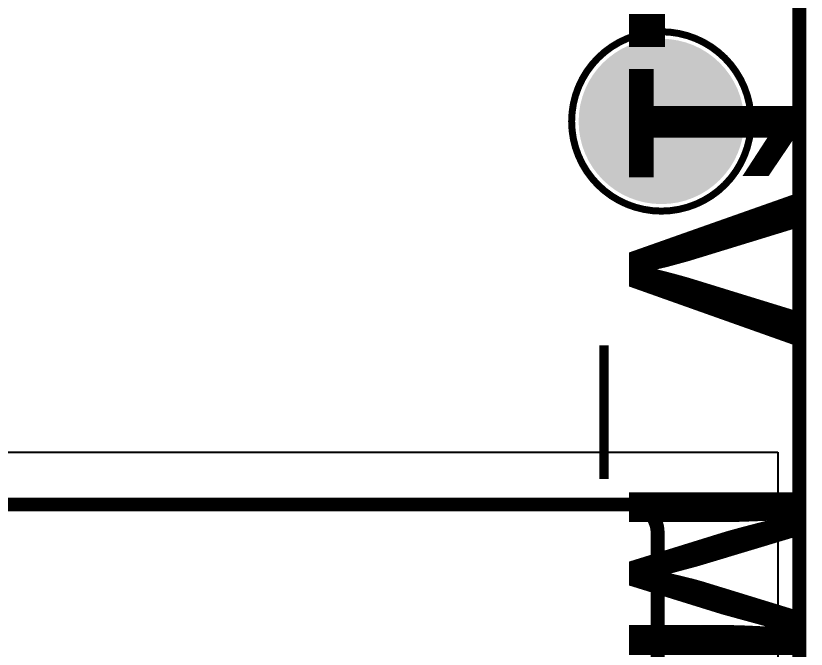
# Model space of a CAD drawing. Header units: inches. Extents: x -0.1 to 10.2, y 0 to 6.5.
# Drawn here: x 4.165 to 4.729, y 3.855 to 4.308 of the extents above; entities that cross this region are included whole.
import ezdxf

# ---------------------------------------------------------------- set-up
doc = ezdxf.new("R2010")
doc.units = ezdxf.units.IN
doc.header["$MEASUREMENT"] = 0
for name, color, linetype in [('Board Outline', 216, 'Continuous'), ('Bottom Layer', 5, 'Continuous'), ('Bottom Overlay', 54, 'Continuous'), ('Bottom Solder', 6, 'Continuous'), ('Drill Drawing', 1, 'Continuous'), ('Pad Holes', 156, 'Continuous'), ('Top Layer', 1, 'Continuous'), ('Top Overlay', 2, 'Continuous'), ('Top Solder', 216, 'Continuous')]:
    doc.layers.add(name, color=color, linetype=linetype)
doc.styles.add('Arial_Bold', font='', dxfattribs={"height": 0.2})
doc.styles.get('Arial_Bold').set_extended_font_data('Arial', bold=True)

msp = doc.modelspace()

# ---------------------------------------------------------------- hatches: boundary and pattern name
at = {"layer": 'Bottom Solder'}
h = msp.add_hatch(color=6, dxfattribs=at)
edge = h.paths.add_edge_path()
edge.add_arc((4.62598, 4.23228), 0.004, 0, 360)
at = {"layer": 'Pad Holes'}
h = msp.add_hatch(color=7, dxfattribs=at)
edge = h.paths.add_edge_path()
edge.add_arc((4.62598, 4.23228), 0.05906, 0, 360)
at = {"layer": 'Top Solder'}
h = msp.add_hatch(color=216, dxfattribs=at)
edge = h.paths.add_edge_path()
edge.add_arc((4.62598, 4.23228), 0.004, 0, 360)

# ---------------------------------------------------------------- linework, layer by layer
at = {"layer": 'Board Outline'}
msp.add_lwpolyline([(4.72441, 0, 0.01, 0.01, 0), (4.72441, 4.33071, 0.01, 0.01, 0)], format="xyseb", dxfattribs=at)
at = {"layer": 'Bottom Layer'}
for p, q in [((3.17393, 3.99606), (4.70912, 3.99606)), ((4.70912, 3.99606), (4.70912, 2.7444))]:
    msp.add_line(p, q, dxfattribs=at)
at = {"layer": 'Drill Drawing'}
for points in [[(4.61598, 4.24228, 0.002, 0.002, 0), (4.62598, 4.23728, 0.002, 0.002, 0)], [(4.61598, 4.24228, 0.002, 0.002, 0), (4.62098, 4.23228, 0.002, 0.002, 0)], [(4.62598, 4.23728, 0.002, 0.002, 0), (4.63598, 4.24228, 0.002, 0.002, 0)], [(4.63098, 4.23228, 0.002, 0.002, 0), (4.63598, 4.24228, 0.002, 0.002, 0)], [(4.61598, 4.22228, 0.002, 0.002, 0), (4.62098, 4.23228, 0.002, 0.002, 0)], [(4.63098, 4.23228, 0.002, 0.002, 0), (4.63598, 4.22228, 0.002, 0.002, 0)], [(4.61598, 4.22228, 0.002, 0.002, 0), (4.62598, 4.22728, 0.002, 0.002, 0)], [(4.62598, 4.22728, 0.002, 0.002, 0), (4.63598, 4.22228, 0.002, 0.002, 0)]]:
    msp.add_lwpolyline(points, format="xyseb", dxfattribs=at)
for points in [[(4.61548, 4.24228, 0.001, 0.001, 1), (4.61648, 4.24228, 0.001, 0.001, 1)], [(4.61548, 4.24228, 0.001, 0.001, 1), (4.61648, 4.24228, 0.001, 0.001, 1)], [(4.63548, 4.24228, 0.001, 0.001, 1), (4.63648, 4.24228, 0.001, 0.001, 1)], [(4.63548, 4.24228, 0.001, 0.001, 1), (4.63648, 4.24228, 0.001, 0.001, 1)], [(4.62048, 4.23228, 0.001, 0.001, 1), (4.62148, 4.23228, 0.001, 0.001, 1)], [(4.62048, 4.23228, 0.001, 0.001, 1), (4.62148, 4.23228, 0.001, 0.001, 1)], [(4.62548, 4.23728, 0.001, 0.001, 1), (4.62648, 4.23728, 0.001, 0.001, 1)], [(4.62548, 4.23728, 0.001, 0.001, 1), (4.62648, 4.23728, 0.001, 0.001, 1)], [(4.63048, 4.23228, 0.001, 0.001, 1), (4.63148, 4.23228, 0.001, 0.001, 1)], [(4.63048, 4.23228, 0.001, 0.001, 1), (4.63148, 4.23228, 0.001, 0.001, 1)], [(4.62548, 4.22728, 0.001, 0.001, 1), (4.62648, 4.22728, 0.001, 0.001, 1)], [(4.62548, 4.22728, 0.001, 0.001, 1), (4.62648, 4.22728, 0.001, 0.001, 1)], [(4.61548, 4.22228, 0.001, 0.001, 1), (4.61648, 4.22228, 0.001, 0.001, 1)], [(4.61548, 4.22228, 0.001, 0.001, 1), (4.61648, 4.22228, 0.001, 0.001, 1)], [(4.63548, 4.22228, 0.001, 0.001, 1), (4.63648, 4.22228, 0.001, 0.001, 1)], [(4.63548, 4.22228, 0.001, 0.001, 1), (4.63648, 4.22228, 0.001, 0.001, 1)]]:
    msp.add_lwpolyline(points, format="xyseb", close=True, dxfattribs=at)
at = {"layer": 'Top Layer'}
for p, q in [((3.17393, 3.99606), (4.70912, 3.99606)), ((4.70912, 3.99606), (4.70912, 2.7444))]:
    msp.add_line(p, q, dxfattribs=at)
at = {"layer": 'Top Overlay'}
for points in [[(4.69005, 4.23228, 0.005, 0.005, 1), (4.56192, 4.23228, 0.005, 0.005, 1)], [(4.56067, 4.23228, 0.0025, 0.0025, 1), (4.56317, 4.23228, 0.0025, 0.0025, 1)], [(4.6888, 4.23228, 0.0025, 0.0025, 1), (4.6913, 4.23228, 0.0025, 0.0025, 1)], [(4.60079, 3.9586, 0.005, 0.005, 1), (4.60579, 3.9586, 0.005, 0.005, 1)], [(4.60079, 3.9586, 0.005, 0.005, 1), (4.60579, 3.9586, 0.005, 0.005, 1)], [(4.62079, 3.9386, 0.005, 0.005, 1), (4.62579, 3.9386, 0.005, 0.005, 1)], [(4.62079, 3.9386, 0.005, 0.005, 1), (4.62579, 3.9386, 0.005, 0.005, 1)]]:
    msp.add_lwpolyline(points, format="xyseb", close=True, dxfattribs=at)
for points in [[(3.1673, 3.9586, 0.01, 0.01, 0), (4.60329, 3.9586, 0.01, 0.01, 0)], [(4.60329, 3.9586, 0.01, 0.01, -0.414214), (4.62329, 3.9386, 0.01, 0.01, 0)], [(4.62329, 3.4236, 0.01, 0.01, 0), (4.62329, 3.9386, 0.01, 0.01, 0)]]:
    msp.add_lwpolyline(points, format="xyseb", dxfattribs=at)

# ---------------------------------------------------------------- texts
at = {"layer": 'Bottom Overlay', "style": 'Arial_Bold', "text_generation_flag": 2}
msp.add_text('OFP_SCM_V1.5', height=0.119, rotation=270, dxfattribs=at).set_placement((4.60285, 3.17499))

doc.saveas('drawing.dxf')
